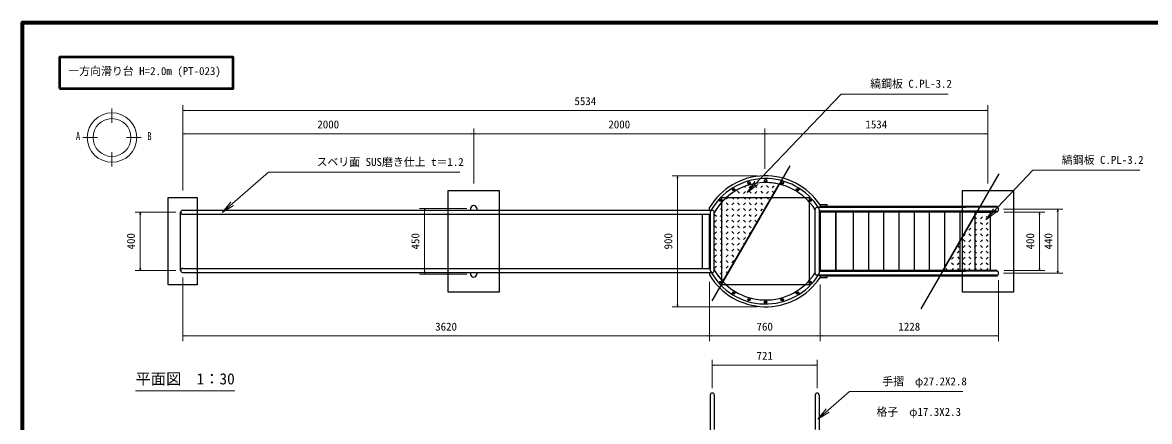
# Model space of a CAD drawing. Units: millimetres at full size, sheet at 1:30. Extents: x 450 to 12150, y 450 to 8460.
# Drawn here: x 450 to 8195, y 5718 to 8460 of the extents above; entities that cross this region are included whole.
import ezdxf
from ezdxf.enums import TextEntityAlignment as Align

# ---------------------------------------------------------------- set-up
doc = ezdxf.new("R2010")
doc.units = ezdxf.units.MM
doc.header["$LTSCALE"] = 30
for name, color, linetype, lineweight in [('D-STR-DIM\u3000寸法線、寸法値', 7, 'Continuous', 13), ('D-STR-HTXT\u3000旗上げ', 7, 'Continuous', 13), ('D-STR-TXT\u3000文字列', 7, 'Continuous', 13), ('D-STR\u3000構造物外形線', 1, 'Continuous', 25), ('D-TTL', 7, 'Continuous', 70), ('D-TTL-FRAM\u3000タイトル枠、凡例図枠', 2, 'Continuous', 50)]:
    doc.layers.add(name, color=color, linetype=linetype, lineweight=lineweight)
doc.layers.add('D-TTL-TXT\u3000文字列', color=7, linetype='Continuous')
doc.styles.add('ＭＳ ゴシック', font='')
doc.styles.get('ＭＳ ゴシック').set_extended_font_data('MS Gothic')

# ---------------------------------------------------------------- blocks, each defined once
blk = doc.blocks.new('open_arrow')
at = {"color": 0, "linetype": 'Continuous', "lineweight": -2}
blk.add_lwpolyline([(7.5, 1.25), (0, 0), (7.5, -1.25)], dxfattribs=at)

msp = doc.modelspace()

# ---------------------------------------------------------------- linework, layer by layer
at = {"layer": 'D-STR-DIM\u3000寸法線、寸法値'}
for p, q in [((1550.92, 7304.47), (1550.92, 7891.66)), ((7084.88, 7855.66), (1550.92, 7855.66)), ((7084.88, 7354.47), (7084.88, 7891.66)), ((1550.92, 7304.47), (1550.92, 7731.66)), ((3550.92, 7695.66), (1550.92, 7695.66)), ((3550.92, 7354.47), (3550.92, 7731.66)), ((3550.92, 7354.47), (3550.92, 7731.66)), ((5550.92, 7695.66), (3550.92, 7695.66)), ((5550.92, 7454.43), (5550.92, 7731.66)), ((5550.92, 7454.43), (5550.92, 7731.66)), ((7084.88, 7695.66), (5550.92, 7695.66)), ((7084.88, 7354.47), (7084.88, 7731.66)), ((5497.86, 7406.33), (4915.84, 7406.33)), ((4951.84, 6506.6), (4951.84, 7406.33)), ((1502.92, 7156.47), (1223.37, 7156.47)), ((1259.37, 6756.47), (1259.37, 7156.47)), ((3502.92, 7181.47), (3177.72, 7181.47)), ((3213.72, 7181.47), (3213.72, 6731.47)), ((7192.82, 7176.47), (7600.37, 7176.47)), ((7195.38, 7156.47), (7475.37, 7156.47)), ((7439.37, 6756.47), (7439.37, 7156.47)), ((7564.37, 6736.47), (7564.37, 7176.47)), ((1502.92, 6756.47), (1223.37, 6756.47)), ((7195.38, 6756.47), (7475.37, 6756.47)), ((1550.92, 6708.47), (1550.92, 6269.66)), ((3502.92, 6731.47), (3177.72, 6731.47)), ((5170.93, 6676.86), (5170.93, 6269.66)), ((5170.93, 6676.86), (5170.93, 6269.66)), ((7158.41, 6688.8), (7158.41, 6269.66)), ((7192.82, 6736.47), (7600.37, 6736.47)), ((5930.91, 6658.47), (5930.91, 6269.66)), ((5930.91, 6658.47), (5930.91, 6269.66)), ((5497.86, 6506.6), (4915.84, 6506.6)), ((5170.93, 6305.66), (1550.92, 6305.66)), ((5930.91, 6305.66), (5170.93, 6305.66)), ((7158.41, 6305.66), (5930.91, 6305.66)), ((5190.53, 5947.74), (5190.53, 6141.13)), ((5911.31, 5947.74), (5911.31, 6141.13)), ((5911.31, 6105.13), (5190.53, 6105.13))]:
    msp.add_line(p, q, dxfattribs=at)
at = {"layer": 'D-STR-HTXT\u3000旗上げ'}
for points in [[(5430.65, 7290.86), (6076.82, 7968.59), (6088.82, 7968.59), (6810.85, 7968.59), (6449.84, 7968.59)], [(7071.43, 7104.75), (7393.95, 7445.09), (7405.95, 7445.09), (8127.97, 7445.09), (7766.96, 7445.09)], [(1822.38, 7154.56), (2140.77, 7431.02), (2152.77, 7431.02), (3456.05, 7431.02), (2804.41, 7431.02)], [(5915.87, 5733.87), (6132.84, 5922.9), (6144.84, 5922.9), (6913.44, 5922.9), (6529.14, 5922.9)]]:
    msp.add_lwpolyline(points, dxfattribs=at)
at = {"layer": 'D-STR-TXT\u3000文字列'}
for p, q in [((1064.75, 7769.57), (1064.75, 7869.57)), ((864.75, 7669.57), (964.75, 7669.57)), ((1164.75, 7669.57), (1264.75, 7669.57)), ((1064.75, 7569.57), (1064.75, 7469.57)), ((1225.9, 5928.46), (1908.4, 5928.46))]:
    msp.add_line(p, q, dxfattribs=at)
for radius in [170, 130]:
    msp.add_circle((1064.75, 7669.57), radius, dxfattribs=at)
at = {"layer": 'D-STR\u3000構造物外形線'}
for p, q in [((5723.36, 7475.05), (5187.31, 6546.6)), ((7159.3, 7420.69), (6623.25, 6492.24)), ((5263.68, 6678.87), (5650.62, 7349.07)), ((5325.14, 7285.61), (5326.64, 7287.11)), ((5364.74, 7300.01), (5378.17, 7286.57)), ((5404.33, 7285.61), (5417.77, 7299.04)), ((5411.85, 7332.09), (5417.77, 7326.17)), ((5443.93, 7325.2), (5457.37, 7338.64)), ((5443.93, 7300.01), (5457.37, 7286.57)), ((5483.53, 7339.61), (5496.97, 7326.17)), ((5483.53, 7285.61), (5496.97, 7299.04)), ((5523.13, 7325.2), (5536.56, 7338.64)), ((5523.13, 7300.01), (5536.56, 7286.57)), ((5562.73, 7339.61), (5576.16, 7326.17)), ((5562.73, 7285.61), (5576.16, 7299.04)), ((5602.32, 7325.2), (5615.76, 7338.64)), ((5602.32, 7300.01), (5614.99, 7287.35)), ((5641.92, 7339.61), (5643.97, 7337.56)), ((5245.94, 7206.41), (5259.38, 7219.85)), ((5285.54, 7246.01), (5298.98, 7259.44)), ((5285.54, 7220.81), (5298.98, 7207.38)), ((5325.14, 7260.41), (5338.57, 7246.98)), ((5325.14, 7206.41), (5338.57, 7219.85)), ((5364.74, 7246.01), (5378.17, 7259.44)), ((5364.74, 7220.81), (5378.17, 7207.38)), ((5404.33, 7260.41), (5417.77, 7246.98)), ((5404.33, 7206.41), (5417.77, 7219.85)), ((5443.93, 7246.01), (5457.37, 7259.44)), ((5443.93, 7220.81), (5457.37, 7207.38)), ((5483.53, 7260.41), (5496.97, 7246.98)), ((5483.53, 7206.41), (5496.97, 7219.85)), ((5523.13, 7246.01), (5536.56, 7259.44)), ((5523.13, 7220.81), (5536.56, 7207.38)), ((5562.73, 7260.41), (5576.16, 7246.98)), ((5562.73, 7206.41), (5575.81, 7219.5)), ((1532.71, 7156.47), (1537.32, 7156.47)), ((1532.71, 7156.47), (1532.71, 6756.47)), ((1550.92, 7170.07), (5182.55, 7170.07)), ((1550.92, 7142.87), (5176.93, 7142.87)), ((3529.57, 7181.47), (3529.57, 7170.07)), ((3572.27, 7181.47), (3572.27, 7170.07)), ((5120.93, 7142.87), (5120.93, 6770.07)), ((5170.93, 7170.07), (5170.93, 7188.08)), ((5170.93, 6770.07), (5170.93, 7142.87)), ((5170.93, 7142.87), (5170.93, 6770.07)), ((5176.93, 7156.47), (5176.93, 6756.47)), ((5204.13, 6756.47), (5204.13, 7156.47)), ((5206.34, 7141.62), (5219.78, 7128.18)), ((5245.94, 7181.21), (5259.38, 7167.78)), ((5245.94, 7127.21), (5259.38, 7140.65)), ((5285.54, 7166.81), (5298.98, 7180.25)), ((5285.54, 7141.62), (5298.98, 7128.18)), ((5325.14, 7181.21), (5338.57, 7167.78)), ((5325.14, 7127.21), (5338.57, 7140.65)), ((5364.74, 7166.81), (5378.17, 7180.25)), ((5364.74, 7141.62), (5378.17, 7128.18)), ((5404.33, 7181.21), (5417.77, 7167.78)), ((5404.33, 7127.21), (5417.77, 7140.65)), ((5443.93, 7166.81), (5457.37, 7180.25)), ((5443.93, 7141.62), (5457.37, 7128.18)), ((5483.53, 7181.21), (5496.97, 7167.78)), ((5483.53, 7127.21), (5496.97, 7140.65)), ((5523.13, 7166.81), (5536.56, 7180.25)), ((5523.13, 7141.62), (5528.02, 7136.72)), ((5897.71, 6736.47), (5897.71, 7176.47)), ((5911.31, 7190.07), (6930.91, 7190.07)), ((7144.82, 7190.07), (5911.35, 7190.07)), ((5924.91, 7176.47), (5924.91, 6736.47)), ((7144.82, 7162.87), (5924.91, 7162.87)), ((5924.91, 7162.87), (6930.91, 7162.87)), ((5930.91, 7196.47), (5930.91, 7190.07)), ((5930.91, 7162.87), (5930.91, 6750.07)), ((5930.91, 7156.47), (5930.91, 6756.47)), ((5980.91, 7156.47), (5980.91, 7162.87)), ((6040.59, 7156.47), (6040.59, 6756.47)), ((6040.59, 6756.47), (6040.59, 7156.47)), ((6158.73, 7156.47), (6158.73, 6756.47)), ((6263.38, 7156.47), (6263.38, 6756.47)), ((6368.03, 7156.47), (6368.03, 6756.47)), ((6472.68, 7156.47), (6472.68, 6756.47)), ((6577.33, 7156.47), (6577.33, 6756.47)), ((6681.98, 7156.47), (6681.98, 6756.47)), ((6786.63, 7156.47), (6786.63, 6756.47)), ((6891.28, 7156.47), (6891.28, 6756.47)), ((6993.74, 7126.05), (7007.17, 7112.62)), ((6995.93, 7156.47), (6995.93, 6756.47)), ((7042.52, 7156.47), (7046.77, 7152.22)), ((7072.93, 7151.25), (7078.15, 7156.47)), ((7072.93, 7126.05), (7086.37, 7112.62)), ((7100.58, 7156.47), (7100.58, 6756.47)), ((5206.34, 7087.62), (5219.78, 7101.05)), ((5206.34, 7062.42), (5219.78, 7048.99)), ((5245.94, 7102.02), (5259.38, 7088.58)), ((5245.94, 7048.02), (5259.38, 7061.45)), ((5285.54, 7087.62), (5298.98, 7101.05)), ((5285.54, 7062.42), (5298.98, 7048.99)), ((5325.14, 7102.02), (5338.57, 7088.58)), ((5325.14, 7048.02), (5338.57, 7061.45)), ((5364.74, 7087.62), (5378.17, 7101.05)), ((5364.74, 7062.42), (5378.17, 7048.99)), ((5404.33, 7102.02), (5417.77, 7088.58)), ((5404.33, 7048.02), (5417.77, 7061.45)), ((5443.93, 7087.62), (5457.37, 7101.05)), ((5443.93, 7062.42), (5457.37, 7048.99)), ((5483.53, 7102.02), (5496.97, 7088.58)), ((6961.86, 7078.73), (6967.57, 7073.02)), ((6993.74, 7072.05), (7007.17, 7085.49)), ((7033.34, 7111.65), (7046.77, 7125.09)), ((7033.34, 7086.45), (7046.77, 7073.02)), ((7072.93, 7072.05), (7086.37, 7085.49)), ((5206.34, 7008.42), (5219.78, 7021.86)), ((5206.34, 6983.23), (5219.78, 6969.79)), ((5245.94, 7022.82), (5259.38, 7009.39)), ((5245.94, 6968.82), (5259.38, 6982.26)), ((5285.54, 7008.42), (5298.98, 7021.86)), ((5285.54, 6983.23), (5298.98, 6969.79)), ((5325.14, 7022.82), (5338.57, 7009.39)), ((5325.14, 6968.82), (5338.57, 6982.26)), ((5364.74, 7008.42), (5378.17, 7021.86)), ((5364.74, 6983.23), (5378.17, 6969.79)), ((5404.33, 7022.82), (5417.77, 7009.39)), ((5404.33, 6968.82), (5417.77, 6982.26)), ((5443.93, 7008.42), (5457.37, 7021.86)), ((6914.54, 6992.86), (6927.98, 7006.29)), ((6954.14, 7032.45), (6967.57, 7045.89)), ((6954.14, 7007.26), (6967.57, 6993.82)), ((6993.74, 7046.86), (7007.17, 7033.42)), ((6993.74, 6992.86), (7007.17, 7006.29)), ((7033.34, 7032.45), (7046.77, 7045.89)), ((7033.34, 7007.26), (7046.77, 6993.82)), ((7072.93, 7046.86), (7086.37, 7033.42)), ((7072.93, 6992.86), (7086.37, 7006.29)), ((5206.34, 6929.23), (5219.78, 6942.66)), ((5206.34, 6904.03), (5219.78, 6890.59)), ((5245.94, 6943.63), (5259.38, 6930.19)), ((5245.94, 6889.63), (5259.38, 6903.06)), ((5285.54, 6929.23), (5298.98, 6942.66)), ((5285.54, 6904.03), (5298.98, 6890.59)), ((5325.14, 6943.63), (5338.57, 6930.19)), ((5325.14, 6889.63), (5338.57, 6903.06)), ((5364.74, 6929.23), (5378.17, 6942.66)), ((5364.74, 6904.03), (5378.17, 6890.59)), ((5404.33, 6943.63), (5412.07, 6935.89)), ((6874.94, 6928.06), (6888.38, 6914.63)), ((6914.54, 6967.66), (6927.98, 6954.23)), ((6914.54, 6913.66), (6927.98, 6927.1)), ((6954.14, 6953.26), (6967.57, 6966.69)), ((6954.14, 6928.06), (6967.57, 6914.63)), ((6993.74, 6967.66), (7007.17, 6954.23)), ((6993.74, 6913.66), (7007.17, 6927.1)), ((7033.34, 6953.26), (7046.77, 6966.69)), ((7033.34, 6928.06), (7046.77, 6914.63)), ((7072.93, 6967.66), (7086.37, 6954.23)), ((7072.93, 6913.66), (7086.37, 6927.1)), ((5206.34, 6850.03), (5219.78, 6863.46)), ((5206.34, 6824.83), (5219.78, 6811.4)), ((5245.94, 6864.43), (5259.38, 6851)), ((5245.94, 6810.43), (5259.38, 6823.87)), ((5285.54, 6850.03), (5298.98, 6863.46)), ((5285.54, 6824.83), (5298.98, 6811.4)), ((5325.14, 6864.43), (5338.57, 6851)), ((5325.14, 6810.43), (5338.57, 6823.87)), ((6835.35, 6834.46), (6848.78, 6847.9)), ((6845.91, 6877.9), (6848.78, 6875.03)), ((6874.94, 6874.06), (6888.38, 6887.5)), ((6874.94, 6848.87), (6888.38, 6835.43)), ((6914.54, 6888.46), (6927.98, 6875.03)), ((6914.54, 6834.46), (6927.98, 6847.9)), ((6954.14, 6874.06), (6967.57, 6887.5)), ((6954.14, 6848.87), (6967.57, 6835.43)), ((6993.74, 6888.46), (7007.17, 6875.03)), ((6993.74, 6834.46), (7007.17, 6847.9)), ((7033.34, 6874.06), (7046.77, 6887.5)), ((7033.34, 6848.87), (7046.77, 6835.43)), ((7072.93, 6888.46), (7086.37, 6875.03)), ((7072.93, 6834.46), (7086.37, 6847.9)), ((1537.32, 6756.47), (1532.71, 6756.47)), ((1550.92, 6770.07), (5176.93, 6770.07)), ((1550.92, 6742.87), (5182.55, 6742.87)), ((3529.57, 6742.87), (3529.57, 6731.47)), ((3572.27, 6742.87), (3572.27, 6731.47)), ((5170.93, 6742.87), (5170.93, 6724.86)), ((5206.34, 6770.83), (5219.78, 6784.27)), ((5245.94, 6785.24), (5259.38, 6771.8)), ((5245.94, 6731.24), (5259.38, 6744.67)), ((5285.54, 6770.83), (5298.98, 6784.27)), ((5285.54, 6745.64), (5296.12, 6735.06)), ((7144.82, 6750.07), (5924.91, 6750.07)), ((5924.91, 6750.07), (6930.91, 6750.07)), ((5980.91, 6750.07), (5980.91, 6756.47)), ((6795.75, 6769.67), (6808.95, 6756.47)), ((6801.02, 6800.14), (6809.18, 6808.3)), ((6835.35, 6809.27), (6848.78, 6795.83)), ((6836.54, 6756.47), (6848.78, 6768.7)), ((6874.94, 6794.87), (6888.38, 6808.3)), ((6874.94, 6769.67), (6888.15, 6756.47)), ((6914.54, 6809.27), (6927.98, 6795.83)), ((6915.74, 6756.47), (6927.98, 6768.7)), ((6954.14, 6794.87), (6967.57, 6808.3)), ((6954.14, 6769.67), (6967.34, 6756.47)), ((6993.74, 6809.27), (7007.17, 6795.83)), ((6994.93, 6756.47), (7007.17, 6768.7)), ((7033.34, 6794.87), (7046.77, 6808.3)), ((7033.34, 6769.67), (7046.54, 6756.47)), ((7072.93, 6809.27), (7086.37, 6795.83)), ((7074.13, 6756.47), (7086.37, 6768.7)), ((5245.94, 6706.04), (5259.38, 6692.6)), ((5911.31, 6722.87), (6930.91, 6722.87)), ((7144.82, 6722.87), (5911.35, 6722.87)), ((5176.93, 5899.74), (5176.93, 5370.14)), ((5204.13, 5899.74), (5204.13, 5663.34)), ((5897.71, 5899.74), (5897.71, 5663.34)), ((5924.91, 5899.74), (5924.91, 5473.18))]:
    msp.add_line(p, q, dxfattribs=at)
for points in [[(3375.92, 7306.47), (3725.92, 7306.47), (3725.92, 6606.47), (3375.92, 6606.47)], [(6909.88, 7306.47), (7259.88, 7306.47), (7259.88, 6606.47), (6909.88, 6606.47)], [(1450.92, 7256.47), (1650.92, 7256.47), (1650.92, 6656.47), (1450.92, 6656.47)], [(5256.75, 7256.47), (5856.75, 7256.47), (5856.75, 6656.47), (5256.75, 6656.47)], [(7100.58, 7156.47), (7100.58, 6756.47), (6775.81, 6756.47), (7006.75, 7156.47)]]:
    msp.add_lwpolyline(points, close=True, dxfattribs=at)
for points in [[(5980.91, 7190.07), (5980.91, 7206.47), (5930.91, 7206.47), (5930.91, 7196.47)], [(7147.38, 7189.82), (7147.38, 7196.47), (5930.91, 7196.47), (5930.91, 7190.07)], [(7147.38, 7163.11), (7147.38, 7156.47), (5930.91, 7156.47), (5930.91, 7162.87)], [(7147.38, 6749.82), (7147.38, 6756.47), (5930.91, 6756.47), (5930.91, 6750.07)], [(7147.38, 6723.11), (7147.38, 6716.47), (5930.91, 6716.47), (5930.91, 6722.87)], [(5930.91, 6722.87), (5930.91, 6706.47), (5980.91, 6706.47), (5980.91, 6722.87)]]:
    msp.add_lwpolyline(points, dxfattribs=at)
for centre, radius in [((5442.84, 7357.89), 8.65), ((5442.84, 7357.89), 6.35), ((5556.75, 7373.74), 8.65), ((5556.75, 7373.74), 6.35), ((5670.65, 7357.89), 8.65), ((5670.65, 7357.89), 6.35), ((5337.59, 7311.56), 8.65), ((5337.59, 7311.56), 6.35), ((5775.9, 7311.56), 8.65), ((5775.9, 7311.56), 6.35), ((5248.99, 7238.25), 8.65), ((5248.99, 7238.25), 6.35), ((5864.51, 7238.25), 8.65), ((5864.51, 7238.25), 6.35), ((5248.99, 6674.69), 8.65), ((5248.99, 6674.69), 6.35), ((5864.51, 6674.69), 8.65), ((5864.51, 6674.69), 6.35), ((5337.59, 6601.38), 8.65), ((5337.59, 6601.38), 6.35), ((5775.9, 6601.38), 8.65), ((5775.9, 6601.38), 6.35), ((5442.84, 6555.04), 8.65), ((5442.84, 6555.04), 6.35), ((5556.75, 6539.19), 8.65), ((5556.75, 6539.19), 6.35), ((5670.65, 6555.04), 8.65), ((5670.65, 6555.04), 6.35)]:
    msp.add_circle(centre, radius, dxfattribs=at)
for centre, radius, start, end in [((5556.75, 6956.47), 450, 33.74899, 149.02335), ((5556.75, 6956.47), 430.87, 31.81866, 151.36015), ((5556.75, 6956.47), 403.67, 76.55269, 150.87122), ((5556.75, 6956.47), 403.67, 32.36469, 150.87122), ((1550.92, 7156.47), 13.6, 90, 270), ((3550.92, 7181.47), 21.35, 0, 180), ((5190.53, 7156.47), 13.6, 0, 180), ((5190.53, 7156.47), 13.6, 0, 180), ((5911.31, 7176.47), 13.6, 0, 180), ((7144.82, 7176.47), 13.6, 270, 90), ((1550.92, 6756.47), 13.6, 90, 270), ((5190.53, 6756.47), 13.6, 180, 0), ((5190.53, 6756.47), 13.6, 180, 0), ((5556.75, 6956.47), 430.87, 208.63985, 328.18134), ((5556.75, 6956.47), 403.67, 209.12878, 223.44731), ((5556.75, 6956.47), 403.67, 209.12878, 327.63531), ((7144.82, 6736.47), 13.6, 270, 90), ((3550.92, 6731.47), 21.35, 180, 0), ((5556.75, 6956.47), 450, 210.97665, 326.25101), ((5911.31, 6736.47), 13.6, 180, 0), ((5190.53, 5899.74), 13.6, 0, 180), ((5911.31, 5899.74), 13.6, 0, 180)]:
    msp.add_arc(centre, radius, start, end, dxfattribs=at)
at = {"layer": 'D-TTL'}
msp.add_lwpolyline([(450, 450), (450, 8460), (12150, 8460), (12150, 450)], close=True, dxfattribs=at)
at = {"layer": 'D-TTL-FRAM\u3000タイトル枠、凡例図枠'}
msp.add_lwpolyline([(704.4, 8006.79), (1897.37, 8006.79), (1897.37, 8221.08), (704.4, 8221.08)], close=True, dxfattribs=at)

# ---------------------------------------------------------------- block references
at = {"layer": 'D-STR-DIM\u3000寸法線、寸法値', "xscale": 2, "yscale": 2}
for p in [(1550.92, 7855.66), (1550.92, 7695.66), (3550.92, 7695.66), (5550.92, 7695.66), (1550.92, 6305.66), (5170.93, 6305.66), (5930.91, 6305.66), (5190.53, 6105.13)]:
    msp.add_blockref('open_arrow', p, dxfattribs=at)
for p, rotation in [((7084.88, 7855.66), 180), ((3550.92, 7695.66), 180), ((5550.92, 7695.66), 180), ((7084.88, 7695.66), 180), ((4951.84, 7406.33), 270), ((1259.37, 7156.47), 270), ((3213.72, 7181.47), 270), ((7439.37, 7156.47), 270), ((7564.37, 7176.47), 270), ((1259.37, 6756.47), 90), ((3213.72, 6731.47), 90), ((7439.37, 6756.47), 90), ((7564.37, 6736.47), 90), ((4951.84, 6506.6), 90), ((5170.93, 6305.66), 180), ((5930.91, 6305.66), 180), ((7158.41, 6305.66), 180), ((5911.31, 6105.13), 180)]:
    msp.add_blockref('open_arrow', p, dxfattribs=dict(at, rotation=rotation))
at = {"layer": 'D-STR-HTXT\u3000旗上げ', "xscale": 12, "yscale": 12}
for p, rotation in [((5430.65, 7290.86), 46.4), ((1822.38, 7154.56), 41), ((7071.43, 7104.75), 46.5), ((5915.87, 5733.87), 41.1)]:
    msp.add_blockref('open_arrow', p, dxfattribs=dict(at, rotation=rotation))

# ---------------------------------------------------------------- texts
at = {"layer": 'D-STR-DIM\u3000寸法線、寸法値', "style": 'ＭＳ ゴシック'}
for s, p in [('5534', (4317.9, 7919.79)), ('2000', (2550.92, 7759.79)), ('2000', (4550.92, 7759.79)), ('1534', (6317.9, 7759.79)), ('3620', (3360.92, 6369.79)), ('760', (5550.92, 6369.79)), ('1228', (6544.66, 6369.79)), ('721', (5550.92, 6169.27))]:
    msp.add_text(s, height=54.99, dxfattribs=at).set_placement(p, align=Align.MIDDLE_CENTER)
for s, p in [('400', (1195.24, 6956.47)), ('450', (3149.58, 6956.47)), ('900', (4887.71, 6956.47)), ('400', (7375.24, 6956.47)), ('440', (7500.24, 6956.47))]:
    msp.add_text(s, height=54.99, rotation=90, dxfattribs=at).set_placement(p, align=Align.MIDDLE_CENTER)
at = {"layer": 'D-STR-HTXT\u3000旗上げ', "style": 'ＭＳ ゴシック'}
for s, p in [('縞鋼板 C.PL-3.2', (6837.28, 7995.22)), ('スベリ面 SUS磨き仕上 t＝1.2', (3482.19, 7457.66)), ('縞鋼板 C.PL-3.2', (8154.41, 7471.72)), ('手摺\u3000φ27.2X2.8', (6939.75, 5949.53)), ('格子\u3000φ17.3X2.3', (6899.86, 5740))]:
    msp.add_text(s, height=54.99, dxfattribs=at).set_placement(p, align=Align.BOTTOM_RIGHT)
at = {"layer": 'D-STR-TXT\u3000文字列', "style": 'ＭＳ ゴシック', "width": 0.8}
for s, p in [('A', (846.77, 7635.09)), ('B', (1336.78, 7635.09))]:
    msp.add_text(s, height=54.99, dxfattribs=at).set_placement(p, align=Align.BOTTOM_RIGHT)
at = {"layer": 'D-STR-TXT\u3000文字列', "style": 'ＭＳ ゴシック'}
msp.add_text('平面図\u30001：30', height=76.98, dxfattribs=at).set_placement((1908.4, 5949.46), align=Align.BOTTOM_RIGHT)
at = {"layer": 'D-TTL-TXT\u3000文字列', "style": 'ＭＳ ゴシック'}
msp.add_text('一方向滑り台 H=2.0m (PT-023)', height=54.99, dxfattribs=at).set_placement((764.24, 8082.45), align=Align.BOTTOM_LEFT)

doc.saveas('drawing.dxf')
